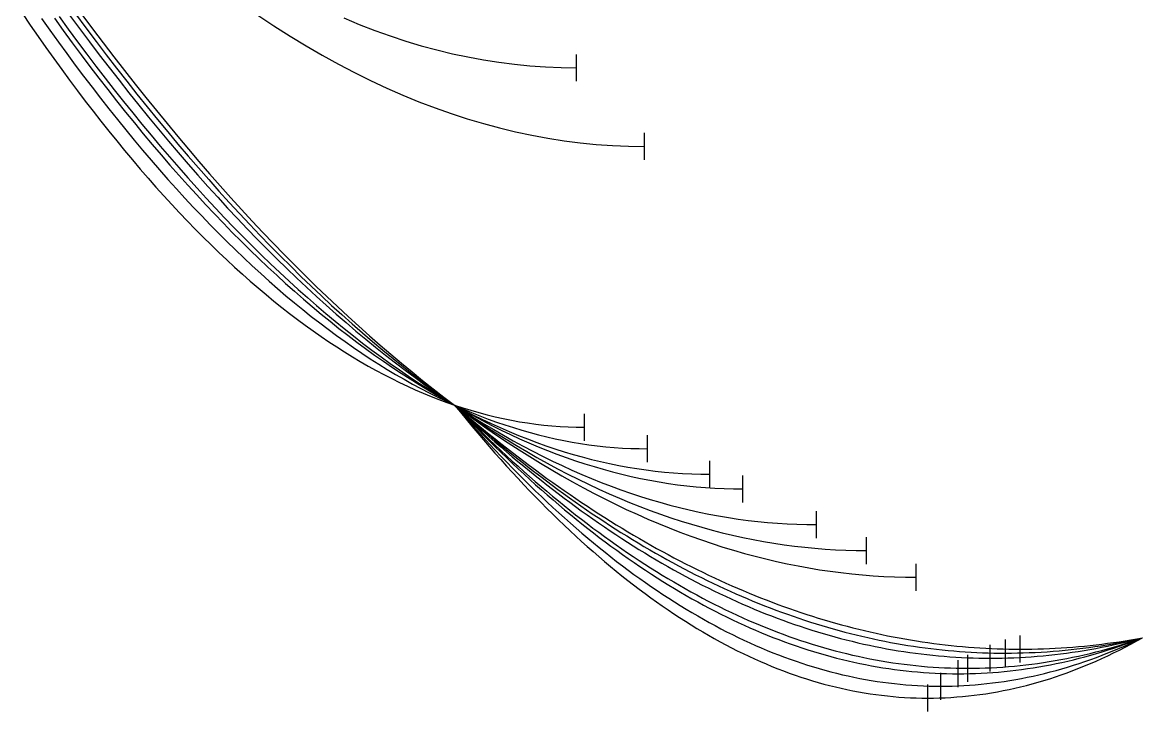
# Model space of a CAD drawing. Header units: metres. Extents: x -87 to 28195, y -4474 to 524.
# Drawn here: x 27780.3 to 28195.5, y -4388.5 to -4133 of the extents above; entities that cross this region are included whole.
import ezdxf

# ---------------------------------------------------------------- set-up
doc = ezdxf.new("R2010")
doc.units = ezdxf.units.M
for name, color, linetype in [('CATENARIES_-10_bare', 7, 'Continuous'), ('CATENARIES_-10_ICE', 7, 'Continuous'), ('CATENARIES_-19_bare', 7, 'Continuous'), ('CATENARIES_-19_HEAVY_ICE', 7, 'Continuous'), ('CATENARIES_0', 7, 'Continuous'), ('CATENARIES_0_ICE', 7, 'Continuous'), ('CATENARIES_50_theoretical', 7, 'Continuous')]:
    doc.layers.add(name, color=color, linetype=linetype)

msp = doc.modelspace()

# ---------------------------------------------------------------- linework, layer by layer
at = {"layer": 'CATENARIES_-10_bare'}
for p, q in [((27985.64, -4154.88), (27985.64, -4144.88)), ((28093.1, -4333.77), (28093.1, -4323.77)), ((28144.61, -4371.8), (28144.61, -4361.8))]:
    msp.add_line(p, q, dxfattribs=at)
for points in [[(27799.94, -4129.88, 0), (27803.74, -4135.01, 0), (27807.54, -4140.07, 0), (27811.34, -4145.06, 0), (27815.13, -4149.99, 0), (27818.93, -4154.84, 0), (27822.73, -4159.63, 0), (27826.53, -4164.36, 0), (27830.32, -4169.01, 0), (27834.12, -4173.6, 0), (27837.92, -4178.13, 0), (27841.72, -4182.58, 0), (27845.51, -4186.97, 0), (27849.31, -4191.29, 0), (27853.11, -4195.54, 0), (27856.91, -4199.73, 0), (27860.7, -4203.85, 0), (27864.5, -4207.9, 0), (27868.3, -4211.89, 0), (27872.1, -4215.81, 0), (27875.89, -4219.66, 0), (27879.69, -4223.44, 0), (27883.49, -4227.16, 0), (27887.29, -4230.81, 0), (27891.08, -4234.4, 0), (27894.88, -4237.91, 0), (27898.68, -4241.36, 0), (27902.48, -4244.75, 0), (27906.27, -4248.06, 0), (27910.07, -4251.31, 0), (27913.87, -4254.49, 0), (27917.67, -4257.61, 0), (27921.46, -4260.66, 0), (27925.26, -4263.64, 0), (27929.06, -4266.56, 0), (27932.86, -4269.4, 0), (27936.65, -4272.19, 0), (27940.45, -4274.9, 0), (27944.27, -4277.56, 0), (27948.08, -4280.15, 0), (27951.9, -4282.68, 0), (27955.72, -4285.14, 0), (27959.53, -4287.53, 0), (27963.35, -4289.85, 0), (27967.16, -4292.11, 0), (27970.98, -4294.3, 0), (27974.8, -4296.42, 0), (27978.61, -4298.47, 0), (27982.43, -4300.46, 0), (27986.25, -4302.38, 0), (27990.06, -4304.23, 0), (27993.88, -4306.01, 0), (27997.69, -4307.73, 0), (28001.51, -4309.38, 0), (28005.33, -4310.96, 0), (28009.14, -4312.48, 0), (28012.96, -4313.92, 0), (28016.78, -4315.3, 0), (28020.59, -4316.62, 0), (28024.41, -4317.86, 0), (28028.22, -4319.04, 0), (28032.04, -4320.15, 0), (28035.86, -4321.19, 0), (28039.67, -4322.17, 0), (28043.49, -4323.08, 0), (28047.31, -4323.92, 0), (28051.12, -4324.69, 0), (28054.94, -4325.4, 0), (28058.75, -4326.04, 0), (28062.57, -4326.61, 0), (28066.39, -4327.12, 0), (28070.2, -4327.55, 0), (28074.02, -4327.92, 0), (28077.84, -4328.23, 0), (28081.65, -4328.46, 0), (28085.47, -4328.63, 0), (28089.28, -4328.73, 0), (28093.1, -4328.77, 0)], [(27899.34, -4131.41, 0), (27905.1, -4133.79, 0), (27910.85, -4136.01, 0), (27916.6, -4138.06, 0), (27922.36, -4139.95, 0), (27928.11, -4141.67, 0), (27933.86, -4143.23, 0), (27939.61, -4144.63, 0), (27945.37, -4145.86, 0), (27951.12, -4146.93, 0), (27956.87, -4147.83, 0), (27962.63, -4148.57, 0), (27968.38, -4149.15, 0), (27974.13, -4149.56, 0), (27979.89, -4149.8, 0), (27985.64, -4149.88, 0)], [(27940.45, -4274.9, 0), (27942.58, -4276.81, 0), (27944.7, -4278.69, 0), (27946.83, -4280.56, 0), (27948.96, -4282.4, 0), (27951.08, -4284.23, 0), (27953.21, -4286.03, 0), (27955.34, -4287.82, 0), (27957.46, -4289.59, 0), (27959.59, -4291.33, 0), (27961.72, -4293.06, 0), (27963.84, -4294.76, 0), (27965.97, -4296.45, 0), (27968.1, -4298.12, 0), (27970.22, -4299.76, 0), (27972.35, -4301.39, 0), (27974.48, -4302.99, 0), (27976.6, -4304.58, 0), (27978.73, -4306.14, 0), (27980.86, -4307.69, 0), (27982.98, -4309.22, 0), (27985.11, -4310.72, 0), (27987.24, -4312.21, 0), (27989.36, -4313.67, 0), (27991.49, -4315.12, 0), (27993.62, -4316.55, 0), (27995.74, -4317.95, 0), (27997.87, -4319.34, 0), (28000, -4320.7, 0), (28002.12, -4322.05, 0), (28004.25, -4323.38, 0), (28006.38, -4324.68, 0), (28008.5, -4325.97, 0), (28010.63, -4327.23, 0), (28012.76, -4328.48, 0), (28014.88, -4329.71, 0), (28017.01, -4330.91, 0), (28019.14, -4332.1, 0), (28021.26, -4333.27, 0), (28023.39, -4334.41, 0), (28025.52, -4335.54, 0), (28027.64, -4336.65, 0), (28029.77, -4337.73, 0), (28031.9, -4338.8, 0), (28034.02, -4339.85, 0), (28036.15, -4340.87, 0), (28038.28, -4341.88, 0), (28040.4, -4342.87, 0), (28042.53, -4343.83, 0), (28044.66, -4344.78, 0), (28046.78, -4345.71, 0), (28048.91, -4346.61, 0), (28051.03, -4347.5, 0), (28053.16, -4348.37, 0), (28055.29, -4349.22, 0), (28057.41, -4350.04, 0), (28059.54, -4350.85, 0), (28061.67, -4351.64, 0), (28063.79, -4352.41, 0), (28065.92, -4353.15, 0), (28068.05, -4353.88, 0), (28070.17, -4354.59, 0), (28072.3, -4355.28, 0), (28074.43, -4355.94, 0), (28076.55, -4356.59, 0), (28078.68, -4357.22, 0), (28080.81, -4357.83, 0), (28082.93, -4358.42, 0), (28085.06, -4358.98, 0), (28087.19, -4359.53, 0), (28089.31, -4360.06, 0), (28091.44, -4360.57, 0), (28093.57, -4361.06, 0), (28095.69, -4361.52, 0), (28097.82, -4361.97, 0), (28099.95, -4362.4, 0), (28102.07, -4362.81, 0), (28104.2, -4363.2, 0), (28106.33, -4363.57, 0), (28108.45, -4363.92, 0), (28110.58, -4364.24, 0), (28112.71, -4364.55, 0), (28114.83, -4364.84, 0), (28116.96, -4365.11, 0), (28119.09, -4365.36, 0), (28121.21, -4365.59, 0), (28123.34, -4365.8, 0), (28125.47, -4365.99, 0), (28127.59, -4366.16, 0), (28129.72, -4366.31, 0), (28131.85, -4366.44, 0), (28133.97, -4366.55, 0), (28136.1, -4366.64, 0), (28138.23, -4366.71, 0), (28140.35, -4366.76, 0), (28142.48, -4366.79, 0), (28144.61, -4366.8, 0), (28146.82, -4366.79, 0), (28149.03, -4366.75, 0), (28151.24, -4366.7, 0), (28153.45, -4366.62, 0), (28155.66, -4366.53, 0), (28157.87, -4366.41, 0), (28160.08, -4366.27, 0), (28162.29, -4366.11, 0), (28164.5, -4365.92, 0), (28166.71, -4365.72, 0), (28168.92, -4365.49, 0), (28171.13, -4365.25, 0), (28173.34, -4364.98, 0), (28175.55, -4364.69, 0), (28177.77, -4364.37, 0), (28179.98, -4364.04, 0), (28182.19, -4363.68, 0), (28184.4, -4363.31, 0), (28186.61, -4362.91, 0), (28188.82, -4362.49, 0), (28191.03, -4362.05, 0), (28193.24, -4361.58, 0), (28195.45, -4361.1, 0)]]:
    msp.add_polyline3d(points, dxfattribs=at)
at = {"layer": 'CATENARIES_-10_ICE'}
for p, q in [((28047.23, -4310.95), (28047.23, -4300.95)), ((28130.62, -4377.42), (28130.62, -4367.42))]:
    msp.add_line(p, q, dxfattribs=at)
for points in [[(27793.86, -4130.89, 0), (27797.27, -4135.58, 0), (27800.68, -4140.2, 0), (27804.09, -4144.76, 0), (27807.5, -4149.26, 0), (27810.9, -4153.69, 0), (27814.31, -4158.05, 0), (27817.72, -4162.36, 0), (27821.13, -4166.6, 0), (27824.54, -4170.77, 0), (27827.95, -4174.88, 0), (27831.36, -4178.93, 0), (27834.77, -4182.92, 0), (27838.18, -4186.84, 0), (27841.59, -4190.7, 0), (27845, -4194.49, 0), (27848.4, -4198.22, 0), (27851.81, -4201.89, 0), (27855.22, -4205.49, 0), (27858.63, -4209.03, 0), (27862.04, -4212.5, 0), (27865.45, -4215.91, 0), (27868.86, -4219.26, 0), (27872.27, -4222.55, 0), (27875.68, -4225.77, 0), (27879.09, -4228.92, 0), (27882.5, -4232.02, 0), (27885.9, -4235.05, 0), (27889.31, -4238.02, 0), (27892.72, -4240.92, 0), (27896.13, -4243.76, 0), (27899.54, -4246.53, 0), (27902.95, -4249.25, 0), (27906.36, -4251.9, 0), (27909.77, -4254.48, 0), (27913.18, -4257, 0), (27916.59, -4259.46, 0), (27920, -4261.86, 0), (27923.4, -4264.19, 0), (27926.81, -4266.46, 0), (27930.22, -4268.66, 0), (27933.63, -4270.81, 0), (27937.04, -4272.89, 0), (27940.45, -4274.9, 0), (27943.89, -4276.87, 0), (27947.34, -4278.78, 0), (27950.78, -4280.62, 0), (27954.23, -4282.4, 0), (27957.67, -4284.11, 0), (27961.12, -4285.76, 0), (27964.56, -4287.34, 0), (27968.01, -4288.86, 0), (27971.45, -4290.31, 0), (27974.89, -4291.7, 0), (27978.34, -4293.03, 0), (27981.78, -4294.29, 0), (27985.23, -4295.48, 0), (27988.67, -4296.61, 0), (27992.12, -4297.68, 0), (27995.56, -4298.68, 0), (27999, -4299.62, 0), (28002.45, -4300.49, 0), (28005.89, -4301.3, 0), (28009.34, -4302.04, 0), (28012.78, -4302.72, 0), (28016.23, -4303.33, 0), (28019.67, -4303.88, 0), (28023.12, -4304.37, 0), (28026.56, -4304.79, 0), (28030, -4305.14, 0), (28033.45, -4305.43, 0), (28036.89, -4305.66, 0), (28040.34, -4305.82, 0), (28043.78, -4305.92, 0), (28047.23, -4305.95, 0)], [(27940.45, -4274.9, 0), (27942.59, -4277.08, 0), (27944.72, -4279.24, 0), (27946.86, -4281.37, 0), (27949, -4283.48, 0), (27951.13, -4285.56, 0), (27953.27, -4287.62, 0), (27955.41, -4289.65, 0), (27957.54, -4291.66, 0), (27959.68, -4293.64, 0), (27961.82, -4295.6, 0), (27963.95, -4297.53, 0), (27966.09, -4299.44, 0), (27968.23, -4301.33, 0), (27970.36, -4303.19, 0), (27972.5, -4305.02, 0), (27974.64, -4306.83, 0), (27976.78, -4308.62, 0), (27978.91, -4310.38, 0), (27981.05, -4312.11, 0), (27983.19, -4313.83, 0), (27985.32, -4315.51, 0), (27987.46, -4317.18, 0), (27989.6, -4318.81, 0), (27991.73, -4320.43, 0), (27993.87, -4322.01, 0), (27996.01, -4323.58, 0), (27998.14, -4325.12, 0), (28000.28, -4326.63, 0), (28002.42, -4328.12, 0), (28004.55, -4329.59, 0), (28006.69, -4331.03, 0), (28008.83, -4332.44, 0), (28010.96, -4333.83, 0), (28013.1, -4335.2, 0), (28015.24, -4336.54, 0), (28017.37, -4337.86, 0), (28019.51, -4339.15, 0), (28021.65, -4340.42, 0), (28023.78, -4341.66, 0), (28025.92, -4342.88, 0), (28028.06, -4344.07, 0), (28030.19, -4345.24, 0), (28032.33, -4346.39, 0), (28034.47, -4347.51, 0), (28036.61, -4348.6, 0), (28038.74, -4349.67, 0), (28040.88, -4350.72, 0), (28043.02, -4351.74, 0), (28045.15, -4352.74, 0), (28047.29, -4353.71, 0), (28049.43, -4354.66, 0), (28051.56, -4355.58, 0), (28053.7, -4356.48, 0), (28055.84, -4357.35, 0), (28057.97, -4358.2, 0), (28060.11, -4359.03, 0), (28062.25, -4359.83, 0), (28064.38, -4360.6, 0), (28066.52, -4361.35, 0), (28068.66, -4362.08, 0), (28070.79, -4362.78, 0), (28072.93, -4363.46, 0), (28075.07, -4364.11, 0), (28077.2, -4364.73, 0), (28079.34, -4365.34, 0), (28081.48, -4365.92, 0), (28083.61, -4366.47, 0), (28085.75, -4367, 0), (28087.89, -4367.5, 0), (28090.02, -4367.98, 0), (28092.16, -4368.44, 0), (28094.3, -4368.87, 0), (28096.43, -4369.27, 0), (28098.57, -4369.66, 0), (28100.71, -4370.01, 0), (28102.85, -4370.34, 0), (28104.98, -4370.65, 0), (28107.12, -4370.94, 0), (28109.26, -4371.19, 0), (28111.39, -4371.43, 0), (28113.53, -4371.64, 0), (28115.67, -4371.82, 0), (28117.8, -4371.98, 0), (28119.94, -4372.12, 0), (28122.08, -4372.23, 0), (28124.21, -4372.31, 0), (28126.35, -4372.37, 0), (28128.49, -4372.41, 0), (28130.62, -4372.42, 0), (28132.78, -4372.41, 0), (28134.95, -4372.37, 0), (28137.11, -4372.31, 0), (28139.27, -4372.22, 0), (28141.43, -4372.11, 0), (28143.59, -4371.97, 0), (28145.75, -4371.81, 0), (28147.91, -4371.62, 0), (28150.07, -4371.4, 0), (28152.23, -4371.17, 0), (28154.39, -4370.9, 0), (28156.55, -4370.61, 0), (28158.71, -4370.3, 0), (28160.88, -4369.96, 0), (28163.04, -4369.59, 0), (28165.2, -4369.2, 0), (28167.36, -4368.79, 0), (28169.52, -4368.35, 0), (28171.68, -4367.88, 0), (28173.84, -4367.39, 0), (28176, -4366.88, 0), (28178.16, -4366.33, 0), (28180.32, -4365.77, 0), (28182.48, -4365.18, 0), (28184.65, -4364.56, 0), (28186.81, -4363.92, 0), (28188.97, -4363.25, 0), (28191.13, -4362.56, 0), (28193.29, -4361.84, 0), (28195.45, -4361.1, 0)]]:
    msp.add_polyline3d(points, dxfattribs=at)
at = {"layer": 'CATENARIES_-19_bare'}
for p, q in [((28010.88, -4184), (28010.88, -4174)), ((28111.49, -4343.66), (28111.49, -4333.66)), ((28150.12, -4370.32), (28150.12, -4360.32))]:
    msp.add_line(p, q, dxfattribs=at)
for points in [[(27802.29, -4130.07, 0), (27806.24, -4135.37, 0), (27810.19, -4140.61, 0), (27814.13, -4145.77, 0), (27818.08, -4150.86, 0), (27822.03, -4155.89, 0), (27825.98, -4160.85, 0), (27829.92, -4165.73, 0), (27833.87, -4170.55, 0), (27837.82, -4175.31, 0), (27841.77, -4179.99, 0), (27845.71, -4184.61, 0), (27849.66, -4189.15, 0), (27853.61, -4193.63, 0), (27857.56, -4198.04, 0), (27861.5, -4202.38, 0), (27865.45, -4206.66, 0), (27869.4, -4210.86, 0), (27873.34, -4215, 0), (27877.29, -4219.07, 0), (27881.24, -4223.07, 0), (27885.19, -4227, 0), (27889.13, -4230.87, 0), (27893.08, -4234.66, 0), (27897.03, -4238.39, 0), (27900.98, -4242.05, 0), (27904.92, -4245.64, 0), (27908.87, -4249.17, 0), (27912.82, -4252.62, 0), (27916.77, -4256.01, 0), (27920.71, -4259.33, 0), (27924.66, -4262.58, 0), (27928.61, -4265.76, 0), (27932.56, -4268.88, 0), (27936.5, -4271.92, 0), (27940.45, -4274.9, 0), (27944.43, -4277.83, 0), (27948.41, -4280.7, 0), (27952.38, -4283.49, 0), (27956.36, -4286.21, 0), (27960.34, -4288.87, 0), (27964.32, -4291.46, 0), (27968.29, -4293.98, 0), (27972.27, -4296.42, 0), (27976.25, -4298.8, 0), (27980.23, -4301.11, 0), (27984.2, -4303.36, 0), (27988.18, -4305.53, 0), (27992.16, -4307.63, 0), (27996.14, -4309.67, 0), (28000.11, -4311.63, 0), (28004.09, -4313.53, 0), (28008.07, -4315.35, 0), (28012.05, -4317.11, 0), (28016.02, -4318.8, 0), (28020, -4320.42, 0), (28023.98, -4321.97, 0), (28027.96, -4323.46, 0), (28031.93, -4324.87, 0), (28035.91, -4326.21, 0), (28039.89, -4327.49, 0), (28043.87, -4328.7, 0), (28047.84, -4329.83, 0), (28051.82, -4330.9, 0), (28055.8, -4331.9, 0), (28059.78, -4332.83, 0), (28063.75, -4333.69, 0), (28067.73, -4334.49, 0), (28071.71, -4335.21, 0), (28075.69, -4335.87, 0), (28079.66, -4336.45, 0), (28083.64, -4336.97, 0), (28087.62, -4337.42, 0), (28091.6, -4337.8, 0), (28095.58, -4338.11, 0), (28099.55, -4338.35, 0), (28103.53, -4338.52, 0), (28107.51, -4338.62, 0), (28111.49, -4338.66, 0)], [(27867.49, -4130.35, 0), (27873.46, -4134.32, 0), (27879.44, -4138.12, 0), (27885.41, -4141.76, 0), (27891.38, -4145.22, 0), (27897.36, -4148.52, 0), (27903.33, -4151.64, 0), (27909.31, -4154.6, 0), (27915.28, -4157.38, 0), (27921.26, -4160, 0), (27927.23, -4162.45, 0), (27933.21, -4164.73, 0), (27939.18, -4166.84, 0), (27945.16, -4168.79, 0), (27951.13, -4170.56, 0), (27957.11, -4172.16, 0), (27963.08, -4173.6, 0), (27969.05, -4174.87, 0), (27975.03, -4175.96, 0), (27981, -4176.89, 0), (27986.98, -4177.65, 0), (27992.95, -4178.24, 0), (27998.93, -4178.67, 0), (28004.9, -4178.92, 0), (28010.88, -4179, 0)], [(27940.45, -4274.9, 0), (27942.59, -4276.74, 0), (27944.73, -4278.56, 0), (27946.87, -4280.35, 0), (27949.01, -4282.13, 0), (27951.15, -4283.9, 0), (27953.29, -4285.64, 0), (27955.43, -4287.36, 0), (27957.57, -4289.07, 0), (27959.71, -4290.75, 0), (27961.85, -4292.42, 0), (27963.98, -4294.07, 0), (27966.12, -4295.7, 0), (27968.26, -4297.31, 0), (27970.4, -4298.9, 0), (27972.54, -4300.47, 0), (27974.68, -4302.03, 0), (27976.82, -4303.56, 0), (27978.96, -4305.08, 0), (27981.1, -4306.58, 0), (27983.24, -4308.05, 0), (27985.38, -4309.51, 0), (27987.52, -4310.95, 0), (27989.66, -4312.38, 0), (27991.8, -4313.78, 0), (27993.94, -4315.16, 0), (27996.08, -4316.53, 0), (27998.22, -4317.88, 0), (28000.36, -4319.2, 0), (28002.5, -4320.51, 0), (28004.64, -4321.8, 0), (28006.78, -4323.07, 0), (28008.92, -4324.32, 0), (28011.05, -4325.56, 0), (28013.19, -4326.77, 0), (28015.33, -4327.97, 0), (28017.47, -4329.14, 0), (28019.61, -4330.3, 0), (28021.75, -4331.44, 0), (28023.89, -4332.56, 0), (28026.03, -4333.66, 0), (28028.17, -4334.75, 0), (28030.31, -4335.81, 0), (28032.45, -4336.85, 0), (28034.59, -4337.88, 0), (28036.73, -4338.89, 0), (28038.87, -4339.88, 0), (28041.01, -4340.85, 0), (28043.15, -4341.8, 0), (28045.29, -4342.73, 0), (28047.43, -4343.64, 0), (28049.57, -4344.53, 0), (28051.71, -4345.41, 0), (28053.85, -4346.27, 0), (28055.98, -4347.1, 0), (28058.12, -4347.92, 0), (28060.26, -4348.72, 0), (28062.4, -4349.5, 0), (28064.54, -4350.27, 0), (28066.68, -4351.01, 0), (28068.82, -4351.73, 0), (28070.96, -4352.44, 0), (28073.1, -4353.13, 0), (28075.24, -4353.8, 0), (28077.38, -4354.45, 0), (28079.52, -4355.08, 0), (28081.66, -4355.69, 0), (28083.8, -4356.28, 0), (28085.94, -4356.85, 0), (28088.08, -4357.41, 0), (28090.22, -4357.95, 0), (28092.36, -4358.46, 0), (28094.5, -4358.96, 0), (28096.64, -4359.44, 0), (28098.78, -4359.9, 0), (28100.91, -4360.35, 0), (28103.05, -4360.77, 0), (28105.19, -4361.17, 0), (28107.33, -4361.56, 0), (28109.47, -4361.93, 0), (28111.61, -4362.27, 0), (28113.75, -4362.6, 0), (28115.89, -4362.91, 0), (28118.03, -4363.21, 0), (28120.17, -4363.48, 0), (28122.31, -4363.73, 0), (28124.45, -4363.97, 0), (28126.59, -4364.18, 0), (28128.73, -4364.38, 0), (28130.87, -4364.56, 0), (28133.01, -4364.72, 0), (28135.15, -4364.86, 0), (28137.29, -4364.98, 0), (28139.43, -4365.09, 0), (28141.57, -4365.17, 0), (28143.71, -4365.24, 0), (28145.85, -4365.29, 0), (28147.98, -4365.31, 0), (28150.12, -4365.32, 0), (28152.28, -4365.31, 0), (28154.44, -4365.28, 0), (28156.6, -4365.24, 0), (28158.76, -4365.17, 0), (28160.92, -4365.08, 0), (28163.07, -4364.98, 0), (28165.23, -4364.85, 0), (28167.39, -4364.71, 0), (28169.55, -4364.55, 0), (28171.71, -4364.37, 0), (28173.87, -4364.16, 0), (28176.02, -4363.94, 0), (28178.18, -4363.7, 0), (28180.34, -4363.45, 0), (28182.5, -4363.17, 0), (28184.66, -4362.87, 0), (28186.82, -4362.56, 0), (28188.97, -4362.22, 0), (28191.13, -4361.87, 0), (28193.29, -4361.49, 0), (28195.45, -4361.1, 0)]]:
    msp.add_polyline3d(points, dxfattribs=at)
at = {"layer": 'CATENARIES_-19_HEAVY_ICE'}
for p, q in [((28012, -4296.05), (28012, -4286.05)), ((28120.62, -4384.05), (28120.62, -4374.05))]:
    msp.add_line(p, q, dxfattribs=at)
for points in [[(27787.33, -4131.56, 0), (27790.45, -4135.97, 0), (27793.58, -4140.32, 0), (27796.7, -4144.61, 0), (27799.83, -4148.84, 0), (27802.95, -4153, 0), (27806.08, -4157.1, 0), (27809.2, -4161.14, 0), (27812.33, -4165.12, 0), (27815.45, -4169.04, 0), (27818.58, -4172.89, 0), (27821.7, -4176.68, 0), (27824.83, -4180.41, 0), (27827.95, -4184.08, 0), (27831.08, -4187.68, 0), (27834.2, -4191.23, 0), (27837.33, -4194.71, 0), (27840.45, -4198.13, 0), (27843.58, -4201.49, 0), (27846.7, -4204.78, 0), (27849.83, -4208.02, 0), (27852.95, -4211.19, 0), (27856.08, -4214.3, 0), (27859.2, -4217.35, 0), (27862.33, -4220.33, 0), (27865.45, -4223.26, 0), (27868.58, -4226.12, 0), (27871.7, -4228.92, 0), (27874.83, -4231.66, 0), (27877.95, -4234.34, 0), (27881.08, -4236.95, 0), (27884.2, -4239.5, 0), (27887.33, -4241.99, 0), (27890.45, -4244.42, 0), (27893.58, -4246.79, 0), (27896.7, -4249.1, 0), (27899.83, -4251.34, 0), (27902.95, -4253.52, 0), (27906.08, -4255.65, 0), (27909.2, -4257.7, 0), (27912.33, -4259.7, 0), (27915.45, -4261.64, 0), (27918.58, -4263.51, 0), (27921.7, -4265.32, 0), (27924.83, -4267.07, 0), (27927.95, -4268.76, 0), (27931.08, -4270.39, 0), (27934.2, -4271.95, 0), (27937.33, -4273.46, 0), (27940.45, -4274.9, 0), (27943.56, -4276.27, 0), (27946.67, -4277.59, 0), (27949.78, -4278.84, 0), (27952.89, -4280.03, 0), (27956.01, -4281.16, 0), (27959.12, -4282.23, 0), (27962.23, -4283.24, 0), (27965.34, -4284.18, 0), (27968.45, -4285.07, 0), (27971.56, -4285.89, 0), (27974.67, -4286.66, 0), (27977.78, -4287.36, 0), (27980.89, -4288, 0), (27984, -4288.58, 0), (27987.12, -4289.1, 0), (27990.23, -4289.56, 0), (27993.34, -4289.95, 0), (27996.45, -4290.29, 0), (27999.56, -4290.56, 0), (28002.67, -4290.78, 0), (28005.78, -4290.93, 0), (28008.89, -4291.02, 0), (28012, -4291.05, 0)], [(27940.45, -4274.9, 0), (27942.59, -4277.37, 0), (27944.74, -4279.81, 0), (27946.88, -4282.21, 0), (27949.03, -4284.59, 0), (27951.17, -4286.94, 0), (27953.32, -4289.26, 0), (27955.46, -4291.55, 0), (27957.61, -4293.81, 0), (27959.75, -4296.04, 0), (27961.9, -4298.24, 0), (27964.04, -4300.41, 0), (27966.19, -4302.55, 0), (27968.33, -4304.67, 0), (27970.48, -4306.75, 0), (27972.62, -4308.8, 0), (27974.77, -4310.82, 0), (27976.91, -4312.82, 0), (27979.06, -4314.78, 0), (27981.2, -4316.71, 0), (27983.35, -4318.62, 0), (27985.49, -4320.49, 0), (27987.64, -4322.34, 0), (27989.78, -4324.15, 0), (27991.93, -4325.94, 0), (27994.07, -4327.7, 0), (27996.22, -4329.42, 0), (27998.36, -4331.12, 0), (28000.51, -4332.79, 0), (28002.65, -4334.43, 0), (28004.8, -4336.04, 0), (28006.94, -4337.61, 0), (28009.09, -4339.16, 0), (28011.23, -4340.68, 0), (28013.38, -4342.17, 0), (28015.52, -4343.63, 0), (28017.67, -4345.07, 0), (28019.81, -4346.47, 0), (28021.96, -4347.84, 0), (28024.1, -4349.18, 0), (28026.25, -4350.5, 0), (28028.39, -4351.78, 0), (28030.54, -4353.03, 0), (28032.68, -4354.26, 0), (28034.83, -4355.45, 0), (28036.97, -4356.62, 0), (28039.12, -4357.75, 0), (28041.26, -4358.86, 0), (28043.4, -4359.94, 0), (28045.55, -4360.98, 0), (28047.69, -4362, 0), (28049.84, -4362.99, 0), (28051.98, -4363.95, 0), (28054.13, -4364.88, 0), (28056.27, -4365.78, 0), (28058.42, -4366.65, 0), (28060.56, -4367.49, 0), (28062.71, -4368.3, 0), (28064.85, -4369.08, 0), (28067, -4369.83, 0), (28069.14, -4370.55, 0), (28071.29, -4371.25, 0), (28073.43, -4371.91, 0), (28075.58, -4372.55, 0), (28077.72, -4373.15, 0), (28079.87, -4373.73, 0), (28082.01, -4374.27, 0), (28084.16, -4374.79, 0), (28086.3, -4375.27, 0), (28088.45, -4375.73, 0), (28090.59, -4376.16, 0), (28092.74, -4376.56, 0), (28094.88, -4376.93, 0), (28097.03, -4377.26, 0), (28099.17, -4377.57, 0), (28101.32, -4377.85, 0), (28103.46, -4378.1, 0), (28105.61, -4378.33, 0), (28107.75, -4378.52, 0), (28109.9, -4378.68, 0), (28112.04, -4378.81, 0), (28114.19, -4378.92, 0), (28116.33, -4378.99, 0), (28118.48, -4379.03, 0), (28120.62, -4379.05, 0), (28122.76, -4379.03, 0), (28124.9, -4378.99, 0), (28127.04, -4378.92, 0), (28129.17, -4378.81, 0), (28131.31, -4378.68, 0), (28133.45, -4378.52, 0), (28135.59, -4378.33, 0), (28137.72, -4378.11, 0), (28139.86, -4377.86, 0), (28142, -4377.58, 0), (28144.14, -4377.28, 0), (28146.28, -4376.94, 0), (28148.41, -4376.57, 0), (28150.55, -4376.18, 0), (28152.69, -4375.75, 0), (28154.83, -4375.3, 0), (28156.97, -4374.81, 0), (28159.1, -4374.3, 0), (28161.24, -4373.76, 0), (28163.38, -4373.19, 0), (28165.52, -4372.59, 0), (28167.66, -4371.96, 0), (28169.79, -4371.3, 0), (28171.93, -4370.61, 0), (28174.07, -4369.89, 0), (28176.21, -4369.14, 0), (28178.35, -4368.37, 0), (28180.48, -4367.56, 0), (28182.62, -4366.73, 0), (28184.76, -4365.86, 0), (28186.9, -4364.97, 0), (28189.04, -4364.05, 0), (28191.17, -4363.09, 0), (28193.31, -4362.11, 0), (28195.45, -4361.1, 0)]]:
    msp.add_polyline3d(points, dxfattribs=at)
at = {"layer": 'CATENARIES_0'}
for p, q in [((28074.57, -4324.19), (28074.57, -4314.19)), ((28139.01, -4373.67), (28139.01, -4363.67))]:
    msp.add_line(p, q, dxfattribs=at)
for points in [[(27797.77, -4130.33, 0), (27801.43, -4135.29, 0), (27805.08, -4140.19, 0), (27808.74, -4145.03, 0), (27812.4, -4149.79, 0), (27816.06, -4154.5, 0), (27819.72, -4159.13, 0), (27823.38, -4163.7, 0), (27827.04, -4168.2, 0), (27830.69, -4172.64, 0), (27834.35, -4177, 0), (27838.01, -4181.31, 0), (27841.67, -4185.54, 0), (27845.33, -4189.71, 0), (27848.99, -4193.82, 0), (27852.65, -4197.86, 0), (27856.3, -4201.83, 0), (27859.96, -4205.73, 0), (27863.62, -4209.57, 0), (27867.28, -4213.34, 0), (27870.94, -4217.05, 0), (27874.6, -4220.69, 0), (27878.25, -4224.26, 0), (27881.91, -4227.77, 0), (27885.57, -4231.21, 0), (27889.23, -4234.59, 0), (27892.89, -4237.9, 0), (27896.55, -4241.14, 0), (27900.21, -4244.32, 0), (27903.86, -4247.43, 0), (27907.52, -4250.47, 0), (27911.18, -4253.45, 0), (27914.84, -4256.36, 0), (27918.5, -4259.21, 0), (27922.16, -4261.99, 0), (27925.82, -4264.7, 0), (27929.47, -4267.35, 0), (27933.13, -4269.93, 0), (27936.79, -4272.45, 0), (27940.45, -4274.9, 0), (27944.07, -4277.26, 0), (27947.7, -4279.56, 0), (27951.32, -4281.79, 0), (27954.95, -4283.96, 0), (27958.57, -4286.06, 0), (27962.2, -4288.1, 0), (27965.82, -4290.08, 0), (27969.45, -4291.98, 0), (27973.07, -4293.83, 0), (27976.7, -4295.61, 0), (27980.32, -4297.32, 0), (27983.95, -4298.97, 0), (27987.57, -4300.56, 0), (27991.2, -4302.08, 0), (27994.82, -4303.53, 0), (27998.45, -4304.92, 0), (28002.07, -4306.25, 0), (28005.7, -4307.51, 0), (28009.32, -4308.71, 0), (28012.95, -4309.84, 0), (28016.57, -4310.91, 0), (28020.2, -4311.91, 0), (28023.82, -4312.85, 0), (28027.45, -4313.72, 0), (28031.07, -4314.53, 0), (28034.7, -4315.27, 0), (28038.32, -4315.95, 0), (28041.95, -4316.57, 0), (28045.57, -4317.12, 0), (28049.2, -4317.6, 0), (28052.82, -4318.02, 0), (28056.45, -4318.38, 0), (28060.07, -4318.67, 0), (28063.69, -4318.9, 0), (28067.32, -4319.06, 0), (28070.94, -4319.15, 0), (28074.57, -4319.19, 0)], [(27940.45, -4274.9, 0), (27942.59, -4276.91, 0), (27944.72, -4278.89, 0), (27946.86, -4280.86, 0), (27948.99, -4282.8, 0), (27951.13, -4284.72, 0), (27953.26, -4286.62, 0), (27955.4, -4288.49, 0), (27957.53, -4290.35, 0), (27959.67, -4292.18, 0), (27961.8, -4293.99, 0), (27963.94, -4295.78, 0), (27966.07, -4297.55, 0), (27968.21, -4299.3, 0), (27970.34, -4301.02, 0), (27972.48, -4302.72, 0), (27974.61, -4304.4, 0), (27976.75, -4306.06, 0), (27978.88, -4307.7, 0), (27981.02, -4309.32, 0), (27983.15, -4310.91, 0), (27985.29, -4312.48, 0), (27987.42, -4314.03, 0), (27989.56, -4315.56, 0), (27991.69, -4317.07, 0), (27993.83, -4318.56, 0), (27995.96, -4320.02, 0), (27998.1, -4321.46, 0), (28000.23, -4322.88, 0), (28002.37, -4324.28, 0), (28004.5, -4325.66, 0), (28006.64, -4327.01, 0), (28008.77, -4328.35, 0), (28010.91, -4329.66, 0), (28013.04, -4330.95, 0), (28015.18, -4332.22, 0), (28017.31, -4333.46, 0), (28019.45, -4334.69, 0), (28021.58, -4335.89, 0), (28023.72, -4337.07, 0), (28025.85, -4338.23, 0), (28027.99, -4339.37, 0), (28030.12, -4340.49, 0), (28032.26, -4341.58, 0), (28034.39, -4342.65, 0), (28036.53, -4343.71, 0), (28038.66, -4344.74, 0), (28040.8, -4345.74, 0), (28042.93, -4346.73, 0), (28045.07, -4347.69, 0), (28047.2, -4348.64, 0), (28049.34, -4349.56, 0), (28051.47, -4350.46, 0), (28053.61, -4351.33, 0), (28055.74, -4352.19, 0), (28057.88, -4353.03, 0), (28060.01, -4353.84, 0), (28062.15, -4354.63, 0), (28064.28, -4355.4, 0), (28066.42, -4356.15, 0), (28068.55, -4356.87, 0), (28070.69, -4357.58, 0), (28072.82, -4358.26, 0), (28074.96, -4358.92, 0), (28077.09, -4359.56, 0), (28079.23, -4360.18, 0), (28081.36, -4360.77, 0), (28083.5, -4361.35, 0), (28085.63, -4361.9, 0), (28087.77, -4362.43, 0), (28089.9, -4362.94, 0), (28092.04, -4363.43, 0), (28094.17, -4363.89, 0), (28096.31, -4364.34, 0), (28098.44, -4364.76, 0), (28100.58, -4365.16, 0), (28102.71, -4365.54, 0), (28104.85, -4365.9, 0), (28106.98, -4366.23, 0), (28109.12, -4366.55, 0), (28111.25, -4366.84, 0), (28113.39, -4367.11, 0), (28115.52, -4367.36, 0), (28117.66, -4367.59, 0), (28119.79, -4367.79, 0), (28121.93, -4367.98, 0), (28124.06, -4368.14, 0), (28126.2, -4368.28, 0), (28128.33, -4368.4, 0), (28130.47, -4368.5, 0), (28132.6, -4368.57, 0), (28134.74, -4368.63, 0), (28136.87, -4368.66, 0), (28139.01, -4368.67, 0), (28141.18, -4368.66, 0), (28143.35, -4368.63, 0), (28145.52, -4368.57, 0), (28147.69, -4368.49, 0), (28149.86, -4368.39, 0), (28152.03, -4368.27, 0), (28154.2, -4368.12, 0), (28156.38, -4367.95, 0), (28158.55, -4367.76, 0), (28160.72, -4367.55, 0), (28162.89, -4367.32, 0), (28165.06, -4367.06, 0), (28167.23, -4366.78, 0), (28169.4, -4366.48, 0), (28171.57, -4366.15, 0), (28173.74, -4365.8, 0), (28175.91, -4365.43, 0), (28178.08, -4365.04, 0), (28180.25, -4364.63, 0), (28182.43, -4364.19, 0), (28184.6, -4363.73, 0), (28186.77, -4363.25, 0), (28188.94, -4362.75, 0), (28191.11, -4362.22, 0), (28193.28, -4361.67, 0), (28195.45, -4361.1, 0)]]:
    msp.add_polyline3d(points, dxfattribs=at)
at = {"layer": 'CATENARIES_0_ICE'}
for p, q in [((28035.09, -4305.5), (28035.09, -4295.5)), ((28127.1, -4379.44), (28127.1, -4369.44))]:
    msp.add_line(p, q, dxfattribs=at)
for points in [[(27792.1, -4131.51, 0), (27795.4, -4136.07, 0), (27798.69, -4140.57, 0), (27801.99, -4145.01, 0), (27805.29, -4149.38, 0), (27808.58, -4153.69, 0), (27811.88, -4157.94, 0), (27815.18, -4162.13, 0), (27818.47, -4166.25, 0), (27821.77, -4170.31, 0), (27825.07, -4174.31, 0), (27828.36, -4178.24, 0), (27831.66, -4182.11, 0), (27834.96, -4185.92, 0), (27838.25, -4189.67, 0), (27841.55, -4193.36, 0), (27844.85, -4196.98, 0), (27848.14, -4200.54, 0), (27851.44, -4204.04, 0), (27854.74, -4207.47, 0), (27858.03, -4210.85, 0), (27861.33, -4214.16, 0), (27864.63, -4217.4, 0), (27867.92, -4220.59, 0), (27871.22, -4223.71, 0), (27874.52, -4226.77, 0), (27877.81, -4229.77, 0), (27881.11, -4232.71, 0), (27884.41, -4235.58, 0), (27887.7, -4238.39, 0), (27891, -4241.14, 0), (27894.3, -4243.83, 0), (27897.59, -4246.45, 0), (27900.89, -4249.01, 0), (27904.19, -4251.51, 0), (27907.48, -4253.95, 0), (27910.78, -4256.33, 0), (27914.08, -4258.64, 0), (27917.37, -4260.89, 0), (27920.67, -4263.08, 0), (27923.97, -4265.2, 0), (27927.26, -4267.27, 0), (27930.56, -4269.27, 0), (27933.86, -4271.21, 0), (27937.15, -4273.09, 0), (27940.45, -4274.9, 0), (27943.83, -4276.7, 0), (27947.21, -4278.43, 0), (27950.59, -4280.09, 0), (27953.97, -4281.69, 0), (27957.35, -4283.23, 0), (27960.73, -4284.7, 0), (27964.11, -4286.1, 0), (27967.49, -4287.44, 0), (27970.87, -4288.71, 0), (27974.25, -4289.92, 0), (27977.63, -4291.06, 0), (27981.01, -4292.14, 0), (27984.39, -4293.15, 0), (27987.77, -4294.1, 0), (27991.15, -4294.98, 0), (27994.53, -4295.8, 0), (27997.91, -4296.55, 0), (28001.29, -4297.24, 0), (28004.67, -4297.86, 0), (28008.05, -4298.41, 0), (28011.43, -4298.9, 0), (28014.81, -4299.32, 0), (28018.19, -4299.68, 0), (28021.57, -4299.98, 0), (28024.95, -4300.21, 0), (28028.33, -4300.37, 0), (28031.71, -4300.47, 0), (28035.09, -4300.5, 0)], [(27940.45, -4274.9, 0), (27942.6, -4277.18, 0), (27944.74, -4279.43, 0), (27946.89, -4281.65, 0), (27949.03, -4283.85, 0), (27951.18, -4286.02, 0), (27953.32, -4288.17, 0), (27955.47, -4290.29, 0), (27957.61, -4292.38, 0), (27959.76, -4294.44, 0), (27961.9, -4296.48, 0), (27964.05, -4298.5, 0), (27966.19, -4300.48, 0), (27968.34, -4302.44, 0), (27970.49, -4304.38, 0), (27972.63, -4306.28, 0), (27974.78, -4308.17, 0), (27976.92, -4310.02, 0), (27979.07, -4311.85, 0), (27981.21, -4313.65, 0), (27983.36, -4315.43, 0), (27985.5, -4317.18, 0), (27987.65, -4318.9, 0), (27989.79, -4320.6, 0), (27991.94, -4322.27, 0), (27994.09, -4323.91, 0), (27996.23, -4325.53, 0), (27998.38, -4327.12, 0), (28000.52, -4328.68, 0), (28002.67, -4330.22, 0), (28004.81, -4331.73, 0), (28006.96, -4333.22, 0), (28009.1, -4334.68, 0), (28011.25, -4336.11, 0), (28013.39, -4337.52, 0), (28015.54, -4338.9, 0), (28017.68, -4340.25, 0), (28019.83, -4341.58, 0), (28021.98, -4342.88, 0), (28024.12, -4344.16, 0), (28026.27, -4345.41, 0), (28028.41, -4346.63, 0), (28030.56, -4347.82, 0), (28032.7, -4348.99, 0), (28034.85, -4350.14, 0), (28036.99, -4351.26, 0), (28039.14, -4352.35, 0), (28041.28, -4353.41, 0), (28043.43, -4354.45, 0), (28045.58, -4355.46, 0), (28047.72, -4356.45, 0), (28049.87, -4357.41, 0), (28052.01, -4358.34, 0), (28054.16, -4359.25, 0), (28056.3, -4360.13, 0), (28058.45, -4360.98, 0), (28060.59, -4361.81, 0), (28062.74, -4362.61, 0), (28064.88, -4363.39, 0), (28067.03, -4364.13, 0), (28069.17, -4364.86, 0), (28071.32, -4365.55, 0), (28073.47, -4366.22, 0), (28075.61, -4366.87, 0), (28077.76, -4367.49, 0), (28079.9, -4368.08, 0), (28082.05, -4368.64, 0), (28084.19, -4369.18, 0), (28086.34, -4369.69, 0), (28088.48, -4370.18, 0), (28090.63, -4370.64, 0), (28092.77, -4371.07, 0), (28094.92, -4371.48, 0), (28097.07, -4371.86, 0), (28099.21, -4372.22, 0), (28101.36, -4372.54, 0), (28103.5, -4372.85, 0), (28105.65, -4373.12, 0), (28107.79, -4373.37, 0), (28109.94, -4373.6, 0), (28112.08, -4373.79, 0), (28114.23, -4373.96, 0), (28116.37, -4374.11, 0), (28118.52, -4374.23, 0), (28120.66, -4374.32, 0), (28122.81, -4374.38, 0), (28124.96, -4374.42, 0), (28127.1, -4374.44, 0), (28129.24, -4374.42, 0), (28131.37, -4374.38, 0), (28133.51, -4374.32, 0), (28135.64, -4374.23, 0), (28137.78, -4374.11, 0), (28139.92, -4373.97, 0), (28142.05, -4373.8, 0), (28144.19, -4373.6, 0), (28146.32, -4373.38, 0), (28148.46, -4373.13, 0), (28150.6, -4372.86, 0), (28152.73, -4372.56, 0), (28154.87, -4372.24, 0), (28157, -4371.88, 0), (28159.14, -4371.51, 0), (28161.28, -4371.1, 0), (28163.41, -4370.67, 0), (28165.55, -4370.22, 0), (28167.68, -4369.73, 0), (28169.82, -4369.23, 0), (28171.96, -4368.69, 0), (28174.09, -4368.13, 0), (28176.23, -4367.55, 0), (28178.36, -4366.93, 0), (28180.5, -4366.3, 0), (28182.63, -4365.63, 0), (28184.77, -4364.94, 0), (28186.91, -4364.23, 0), (28189.04, -4363.48, 0), (28191.18, -4362.72, 0), (28193.31, -4361.92, 0), (28195.45, -4361.1, 0)]]:
    msp.add_polyline3d(points, dxfattribs=at)
at = {"layer": 'CATENARIES_50_theoretical'}
for p, q in [((27988.57, -4288.06), (27988.57, -4278.06)), ((28115.81, -4388.47), (28115.81, -4378.47))]:
    msp.add_line(p, q, dxfattribs=at)
for points in [[(27780.26, -4129.78, 0), (27783.17, -4134.04, 0), (27786.08, -4138.25, 0), (27788.99, -4142.39, 0), (27791.91, -4146.47, 0), (27794.82, -4150.49, 0), (27797.73, -4154.46, 0), (27800.64, -4158.36, 0), (27803.56, -4162.2, 0), (27806.47, -4165.98, 0), (27809.38, -4169.7, 0), (27812.29, -4173.36, 0), (27815.21, -4176.96, 0), (27818.12, -4180.5, 0), (27821.03, -4183.98, 0), (27823.95, -4187.4, 0), (27826.86, -4190.76, 0), (27829.77, -4194.06, 0), (27832.68, -4197.29, 0), (27835.6, -4200.47, 0), (27838.51, -4203.59, 0), (27841.42, -4206.65, 0), (27844.33, -4209.65, 0), (27847.25, -4212.58, 0), (27850.16, -4215.46, 0), (27853.07, -4218.28, 0), (27855.98, -4221.04, 0), (27858.9, -4223.73, 0), (27861.81, -4226.37, 0), (27864.72, -4228.95, 0), (27867.63, -4231.46, 0), (27870.55, -4233.92, 0), (27873.46, -4236.32, 0), (27876.37, -4238.66, 0), (27879.28, -4240.93, 0), (27882.2, -4243.15, 0), (27885.11, -4245.31, 0), (27888.02, -4247.4, 0), (27890.94, -4249.44, 0), (27893.85, -4251.42, 0), (27896.76, -4253.33, 0), (27899.67, -4255.19, 0), (27902.59, -4256.99, 0), (27905.5, -4258.73, 0), (27908.41, -4260.4, 0), (27911.32, -4262.02, 0), (27914.24, -4263.58, 0), (27917.15, -4265.08, 0), (27920.06, -4266.51, 0), (27922.97, -4267.89, 0), (27925.89, -4269.21, 0), (27928.8, -4270.47, 0), (27931.71, -4271.66, 0), (27934.62, -4272.8, 0), (27937.54, -4273.88, 0), (27940.45, -4274.9, 0), (27943.46, -4275.89, 0), (27946.46, -4276.81, 0), (27949.47, -4277.67, 0), (27952.48, -4278.47, 0), (27955.49, -4279.21, 0), (27958.49, -4279.88, 0), (27961.5, -4280.48, 0), (27964.51, -4281.02, 0), (27967.52, -4281.5, 0), (27970.52, -4281.92, 0), (27973.53, -4282.27, 0), (27976.54, -4282.55, 0), (27979.55, -4282.78, 0), (27982.55, -4282.94, 0), (27985.56, -4283.03, 0), (27988.57, -4283.06, 0)], [(27940.45, -4274.9, 0), (27942.59, -4277.54, 0), (27944.73, -4280.14, 0), (27946.87, -4282.71, 0), (27949, -4285.25, 0), (27951.14, -4287.75, 0), (27953.28, -4290.22, 0), (27955.42, -4292.66, 0), (27957.56, -4295.07, 0), (27959.7, -4297.45, 0), (27961.84, -4299.79, 0), (27963.97, -4302.1, 0), (27966.11, -4304.38, 0), (27968.25, -4306.62, 0), (27970.39, -4308.84, 0), (27972.53, -4311.02, 0), (27974.67, -4313.17, 0), (27976.81, -4315.28, 0), (27978.94, -4317.37, 0), (27981.08, -4319.42, 0), (27983.22, -4321.44, 0), (27985.36, -4323.42, 0), (27987.5, -4325.38, 0), (27989.64, -4327.3, 0), (27991.77, -4329.19, 0), (27993.91, -4331.04, 0), (27996.05, -4332.87, 0), (27998.19, -4334.66, 0), (28000.33, -4336.42, 0), (28002.47, -4338.15, 0), (28004.61, -4339.84, 0), (28006.74, -4341.51, 0), (28008.88, -4343.14, 0), (28011.02, -4344.73, 0), (28013.16, -4346.3, 0), (28015.3, -4347.83, 0), (28017.44, -4349.33, 0), (28019.58, -4350.8, 0), (28021.71, -4352.24, 0), (28023.85, -4353.64, 0), (28025.99, -4355.01, 0), (28028.13, -4356.35, 0), (28030.27, -4357.66, 0), (28032.41, -4358.94, 0), (28034.55, -4360.18, 0), (28036.68, -4361.39, 0), (28038.82, -4362.57, 0), (28040.96, -4363.71, 0), (28043.1, -4364.82, 0), (28045.24, -4365.91, 0), (28047.38, -4366.95, 0), (28049.52, -4367.97, 0), (28051.65, -4368.95, 0), (28053.79, -4369.91, 0), (28055.93, -4370.83, 0), (28058.07, -4371.71, 0), (28060.21, -4372.57, 0), (28062.35, -4373.39, 0), (28064.49, -4374.18, 0), (28066.62, -4374.94, 0), (28068.76, -4375.66, 0), (28070.9, -4376.36, 0), (28073.04, -4377.02, 0), (28075.18, -4377.65, 0), (28077.32, -4378.25, 0), (28079.45, -4378.81, 0), (28081.59, -4379.34, 0), (28083.73, -4379.84, 0), (28085.87, -4380.31, 0), (28088.01, -4380.74, 0), (28090.15, -4381.15, 0), (28092.29, -4381.52, 0), (28094.42, -4381.86, 0), (28096.56, -4382.16, 0), (28098.7, -4382.44, 0), (28100.84, -4382.68, 0), (28102.98, -4382.89, 0), (28105.12, -4383.07, 0), (28107.26, -4383.21, 0), (28109.39, -4383.33, 0), (28111.53, -4383.41, 0), (28113.67, -4383.45, 0), (28115.81, -4383.47, 0), (28117.96, -4383.45, 0), (28120.11, -4383.4, 0), (28122.27, -4383.32, 0), (28124.42, -4383.21, 0), (28126.57, -4383.06, 0), (28128.72, -4382.88, 0), (28130.88, -4382.67, 0), (28133.03, -4382.42, 0), (28135.18, -4382.15, 0), (28137.33, -4381.84, 0), (28139.49, -4381.49, 0), (28141.64, -4381.12, 0), (28143.79, -4380.71, 0), (28145.94, -4380.27, 0), (28148.1, -4379.79, 0), (28150.25, -4379.29, 0), (28152.4, -4378.75, 0), (28154.55, -4378.18, 0), (28156.71, -4377.57, 0), (28158.86, -4376.94, 0), (28161.01, -4376.27, 0), (28163.16, -4375.56, 0), (28165.32, -4374.83, 0), (28167.47, -4374.06, 0), (28169.62, -4373.26, 0), (28171.77, -4372.43, 0), (28173.93, -4371.56, 0), (28176.08, -4370.66, 0), (28178.23, -4369.73, 0), (28180.38, -4368.77, 0), (28182.54, -4367.77, 0), (28184.69, -4366.74, 0), (28186.84, -4365.68, 0), (28188.99, -4364.58, 0), (28191.15, -4363.45, 0), (28193.3, -4362.29, 0), (28195.45, -4361.1, 0)]]:
    msp.add_polyline3d(points, dxfattribs=at)

doc.saveas('drawing.dxf')
